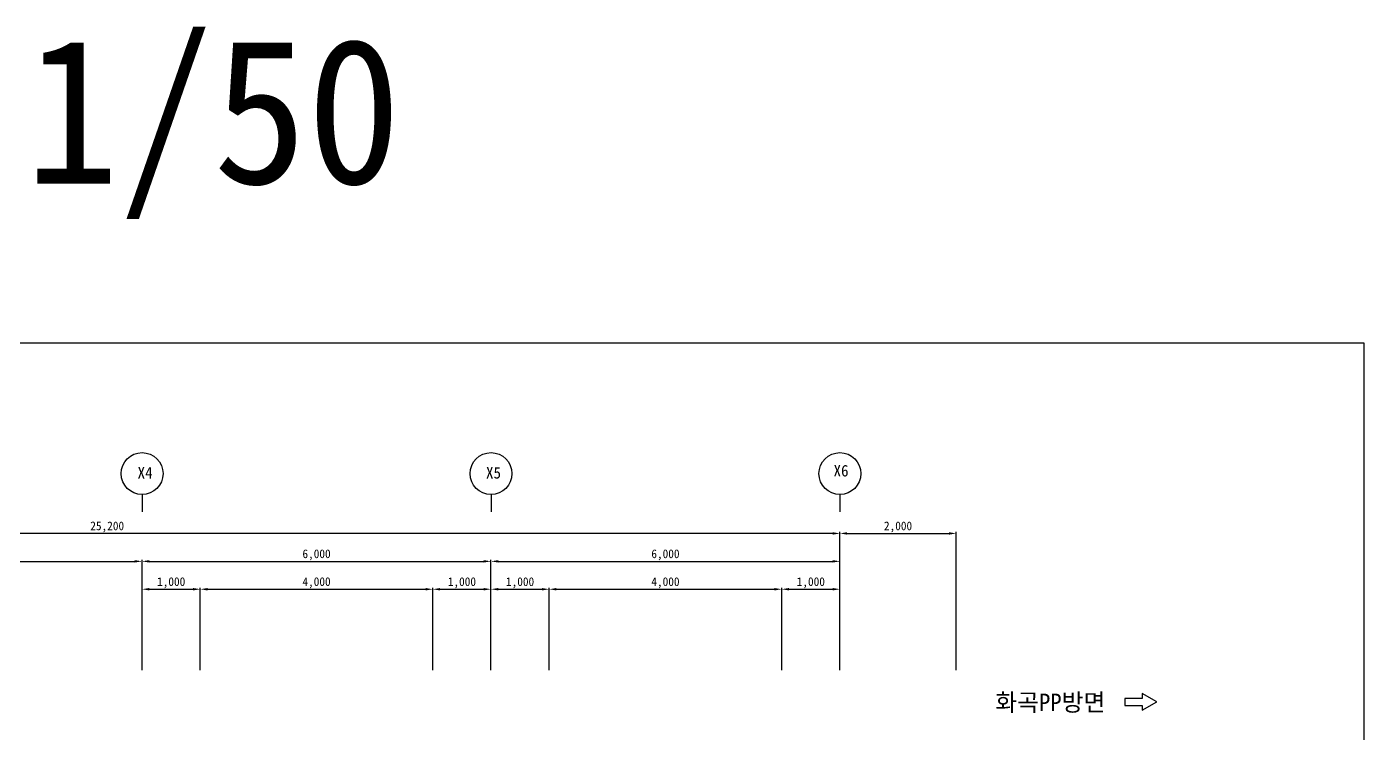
# Model space of a CAD drawing. Header units: millimetres. Extents: x 187491 to 227291, y -66367 to -35122.
# Drawn here: x 204290 to 227291, y -47278 to -35122 of the extents above; entities that cross this region are included whole.
import ezdxf
from ezdxf.enums import TextEntityAlignment as Align

# ---------------------------------------------------------------- set-up
doc = ezdxf.new("R2010")
doc.units = ezdxf.units.MM
doc.layers.add('TX-PAPR', color=2, linetype='Continuous', plot=False)
for name, color, linetype in [('TZ-BASE', 253, 'Continuous'), ('TZ-DIMS', 1, 'Continuous'), ('TZ-LEAL', 1, 'Continuous'), ('TZ-LEAT', 3, 'Continuous'), ('TZ-TEXT', 3, 'Continuous')]:
    doc.layers.add(name, color=color, linetype=linetype)
doc.styles.get("Standard").update_dxf_attribs({"font": 'GulimChe.ttf'})
doc.dimstyles.new('D50', dxfattribs={"dimscale": 50, "dimtxt": 3, "dimasz": 2.5, "dimexe": 0.5, "dimexo": 0.5, "dimgap": 0.5, "dimtad": 1, "dimdec": 0, "dimzin": 1, "dimdsep": 46, "dimlunit": 6, "dimtxsty": 'Standard', "dimcen": 1, "dimclrd": 1, "dimclre": 1, "dimclrt": 3, "dimadec": 0, "dimazin": 0, "dimtfac": 1, "dimtdec": 0, "dimtix": 1, "dimtmove": 2, "dimatfit": 3, "dimfxl": 0, "dimtvp": 2, "dimlwd": -1, "dimlwe": -1, "dimarcsym": 0})

# ---------------------------------------------------------------- blocks, each defined once
blk = doc.blocks.new('*D589')
at = {"layer": 'DEFPOINTS', "color": 0}
for p in [(206274, -44320), (200274, -46217), (206274, -46217)]:
    blk.add_point(p, dxfattribs=at)
at = {"layer": 'TZ-DIMS', "color": 1}
for p, q in [((200274, -46192), (200274, -44295)), ((200399, -44320), (206149, -44320)), ((206274, -46192), (206274, -44295))]:
    blk.add_line(p, q, dxfattribs=at)
for points in [[(200399, -44299), (200399, -44341), (200274, -44320)], [(206149, -44299), (206149, -44341), (206274, -44320)]]:
    blk.add_solid(points, dxfattribs=at)
at = {"layer": 'TZ-DIMS', "color": 3, "insert": (203274, -44209), "char_height": 150, "attachment_point": 5}
blk.add_mtext('6,000', dxfattribs=at)
blk = doc.blocks.new('*D590')
at = {"layer": 'DEFPOINTS', "color": 0}
for p in [(212274, -44320), (206274, -46217), (212274, -46217)]:
    blk.add_point(p, dxfattribs=at)
at = {"layer": 'TZ-DIMS', "color": 1}
for p, q in [((206274, -46192), (206274, -44295)), ((206399, -44320), (212149, -44320)), ((212274, -46192), (212274, -44295))]:
    blk.add_line(p, q, dxfattribs=at)
for points in [[(206399, -44299), (206399, -44341), (206274, -44320)], [(212149, -44299), (212149, -44341), (212274, -44320)]]:
    blk.add_solid(points, dxfattribs=at)
at = {"layer": 'TZ-DIMS', "color": 3, "insert": (209274, -44209), "char_height": 150, "attachment_point": 5}
blk.add_mtext('6,000', dxfattribs=at)
blk = doc.blocks.new('*D591')
at = {"layer": 'DEFPOINTS', "color": 0}
for p in [(218274, -44320), (212274, -46217), (218274, -46217)]:
    blk.add_point(p, dxfattribs=at)
at = {"layer": 'TZ-DIMS', "color": 1}
for p, q in [((212274, -46192), (212274, -44295)), ((212399, -44320), (218149, -44320)), ((218274, -46192), (218274, -44295))]:
    blk.add_line(p, q, dxfattribs=at)
for points in [[(212399, -44299), (212399, -44341), (212274, -44320)], [(218149, -44299), (218149, -44341), (218274, -44320)]]:
    blk.add_solid(points, dxfattribs=at)
at = {"layer": 'TZ-DIMS', "color": 3, "insert": (215274, -44209), "char_height": 150, "attachment_point": 5}
blk.add_mtext('6,000', dxfattribs=at)
blk = doc.blocks.new('*D592')
at = {"layer": 'DEFPOINTS', "color": 0}
for p in [(220274, -43840), (218274, -46217), (220274, -46217)]:
    blk.add_point(p, dxfattribs=at)
at = {"layer": 'TZ-DIMS', "color": 1}
for p, q in [((218274, -46192), (218274, -43815)), ((218399, -43840), (220149, -43840)), ((220274, -46192), (220274, -43815))]:
    blk.add_line(p, q, dxfattribs=at)
for points in [[(218399, -43819), (218399, -43861), (218274, -43840)], [(220149, -43819), (220149, -43861), (220274, -43840)]]:
    blk.add_solid(points, dxfattribs=at)
at = {"layer": 'TZ-DIMS', "color": 3, "insert": (219274, -43729), "char_height": 150, "attachment_point": 5}
blk.add_mtext('2,000', dxfattribs=at)
blk = doc.blocks.new('*D593')
at = {"layer": 'DEFPOINTS', "color": 0}
for p in [(193074, -43840), (193074, -46217), (218274, -46217)]:
    blk.add_point(p, dxfattribs=at)
at = {"layer": 'TZ-DIMS', "color": 1}
for p, q in [((193074, -46192), (193074, -43815)), ((218149, -43840), (193199, -43840)), ((218274, -46192), (218274, -43815))]:
    blk.add_line(p, q, dxfattribs=at)
for points in [[(193199, -43819), (193199, -43861), (193074, -43840)], [(218149, -43819), (218149, -43861), (218274, -43840)]]:
    blk.add_solid(points, dxfattribs=at)
at = {"layer": 'TZ-DIMS', "color": 3, "insert": (205674, -43729), "char_height": 150, "attachment_point": 5}
blk.add_mtext('25,200', dxfattribs=at)
blk = doc.blocks.new('*D594')
at = {"layer": 'DEFPOINTS', "color": 0}
for p in [(207274, -44800), (206274, -46217), (207274, -46217)]:
    blk.add_point(p, dxfattribs=at)
at = {"layer": 'TZ-DIMS', "color": 1}
for p, q in [((206274, -46192), (206274, -44775)), ((206399, -44800), (207149, -44800)), ((207274, -46192), (207274, -44775))]:
    blk.add_line(p, q, dxfattribs=at)
for points in [[(206399, -44779), (206399, -44821), (206274, -44800)], [(207149, -44779), (207149, -44821), (207274, -44800)]]:
    blk.add_solid(points, dxfattribs=at)
at = {"layer": 'TZ-DIMS', "color": 3, "insert": (206774, -44689), "char_height": 150, "attachment_point": 5}
blk.add_mtext('1,000', dxfattribs=at)
blk = doc.blocks.new('*D595')
at = {"layer": 'DEFPOINTS', "color": 0}
for p in [(211274, -44800), (207274, -46217), (211274, -46217)]:
    blk.add_point(p, dxfattribs=at)
at = {"layer": 'TZ-DIMS', "color": 1}
for p, q in [((207274, -46192), (207274, -44775)), ((207399, -44800), (211149, -44800)), ((211274, -46192), (211274, -44775))]:
    blk.add_line(p, q, dxfattribs=at)
for points in [[(207399, -44779), (207399, -44821), (207274, -44800)], [(211149, -44779), (211149, -44821), (211274, -44800)]]:
    blk.add_solid(points, dxfattribs=at)
at = {"layer": 'TZ-DIMS', "color": 3, "insert": (209274, -44689), "char_height": 150, "attachment_point": 5}
blk.add_mtext('4,000', dxfattribs=at)
blk = doc.blocks.new('*D596')
at = {"layer": 'DEFPOINTS', "color": 0}
for p in [(212274, -44800), (211274, -46217), (212274, -46217)]:
    blk.add_point(p, dxfattribs=at)
at = {"layer": 'TZ-DIMS', "color": 1}
for p, q in [((211274, -46192), (211274, -44775)), ((211399, -44800), (212149, -44800)), ((212274, -46192), (212274, -44775))]:
    blk.add_line(p, q, dxfattribs=at)
for points in [[(211399, -44779), (211399, -44821), (211274, -44800)], [(212149, -44779), (212149, -44821), (212274, -44800)]]:
    blk.add_solid(points, dxfattribs=at)
at = {"layer": 'TZ-DIMS', "color": 3, "insert": (211774, -44689), "char_height": 150, "attachment_point": 5}
blk.add_mtext('1,000', dxfattribs=at)
blk = doc.blocks.new('*D597')
at = {"layer": 'DEFPOINTS', "color": 0}
for p in [(213274, -44800), (212274, -46217), (213274, -46217)]:
    blk.add_point(p, dxfattribs=at)
at = {"layer": 'TZ-DIMS', "color": 1}
for p, q in [((212274, -46192), (212274, -44775)), ((212399, -44800), (213149, -44800)), ((213274, -46192), (213274, -44775))]:
    blk.add_line(p, q, dxfattribs=at)
for points in [[(212399, -44779), (212399, -44821), (212274, -44800)], [(213149, -44779), (213149, -44821), (213274, -44800)]]:
    blk.add_solid(points, dxfattribs=at)
at = {"layer": 'TZ-DIMS', "color": 3, "insert": (212774, -44689), "char_height": 150, "attachment_point": 5}
blk.add_mtext('1,000', dxfattribs=at)
blk = doc.blocks.new('*D598')
at = {"layer": 'DEFPOINTS', "color": 0}
for p in [(217274, -44800), (213274, -46217), (217274, -46217)]:
    blk.add_point(p, dxfattribs=at)
at = {"layer": 'TZ-DIMS', "color": 1}
for p, q in [((213274, -46192), (213274, -44775)), ((213399, -44800), (217149, -44800)), ((217274, -46192), (217274, -44775))]:
    blk.add_line(p, q, dxfattribs=at)
for points in [[(213399, -44779), (213399, -44821), (213274, -44800)], [(217149, -44779), (217149, -44821), (217274, -44800)]]:
    blk.add_solid(points, dxfattribs=at)
at = {"layer": 'TZ-DIMS', "color": 3, "insert": (215274, -44689), "char_height": 150, "attachment_point": 5}
blk.add_mtext('4,000', dxfattribs=at)
blk = doc.blocks.new('*D599')
at = {"layer": 'DEFPOINTS', "color": 0}
for p in [(218274, -44800), (217274, -46217), (218274, -46217)]:
    blk.add_point(p, dxfattribs=at)
at = {"layer": 'TZ-DIMS', "color": 1}
for p, q in [((217274, -46192), (217274, -44775)), ((217399, -44800), (218149, -44800)), ((218274, -46192), (218274, -44775))]:
    blk.add_line(p, q, dxfattribs=at)
for points in [[(217399, -44779), (217399, -44821), (217274, -44800)], [(218149, -44779), (218149, -44821), (218274, -44800)]]:
    blk.add_solid(points, dxfattribs=at)
at = {"layer": 'TZ-DIMS', "color": 3, "insert": (217774, -44689), "char_height": 150, "attachment_point": 5}
blk.add_mtext('1,000', dxfattribs=at)

msp = doc.modelspace()

# ---------------------------------------------------------------- linework, layer by layer
at = {"layer": 'TX-PAPR'}
msp.add_lwpolyline([(187491.5, -66367.3), (227291.5, -66367.3), (227291.5, -40567.3), (187491.5, -40567.3)], close=True, dxfattribs=at)
at = {"layer": 'TZ-BASE', "elevation": 0.3}
msp.add_lwpolyline([(223475.1, -46882.5), (223724.3, -46738.6), (223475.1, -46594.8), (223475.1, -46678.6), (223175.1, -46678.6), (223175.1, -46798.6), (223475.1, -46798.6)], close=True, dxfattribs=at)
at = {"layer": 'TZ-LEAL'}
for p, q in [((206274.2, -43170.1), (206274.2, -43470.1)), ((212274.2, -43170.1), (212274.2, -43470.1)), ((218274.2, -43170.1), (218274.2, -43470.1))]:
    msp.add_line(p, q, dxfattribs=at)
for centre in [(206274.2, -42810.1), (212274.2, -42810.1), (218274.2, -42810.1)]:
    msp.add_circle(centre, 360, dxfattribs=at)

# ---------------------------------------------------------------- texts
at = {"layer": 'TZ-BASE'}
msp.add_text('화곡PP방면', height=300, dxfattribs=at).set_placement((221893.7, -46742.3, 0.2), align=Align.MIDDLE)
at = {"layer": 'TZ-LEAT'}
for s, p in [('X4', (206195.8, -42895.6)), ('X5', (212187.7, -42895.6)), ('X6', (218164.8, -42860.1))]:
    msp.add_text(s, height=200, rotation=360, dxfattribs=at).set_placement(p)
at = {"layer": 'TZ-TEXT'}
msp.add_text('1/50', height=2500, dxfattribs=at).set_placement((207494.5, -36572.3), align=Align.MIDDLE_CENTER)

# ---------------------------------------------------------------- dimensions: what is measured, and where the dimension line sits
at = {"layer": 'TZ-DIMS'}
for base, p1, p2, picture, middle in [((193074.2, -43840.1), (218274.2, -46217), (193074.2, -46217), '*D593', (205674.2, -43729)), ((220274.2, -43840.1), (218274.2, -46217), (220274.2, -46217), '*D592', (219274.2, -43729)), ((206274.2, -44320.1), (200274.2, -46217), (206274.2, -46217), '*D589', (203274.2, -44209)), ((212274.2, -44320.1), (206274.2, -46217), (212274.2, -46217), '*D590', (209274.2, -44209)), ((218274.2, -44320.1), (212274.2, -46217), (218274.2, -46217), '*D591', (215274.2, -44209)), ((207274.2, -44800.1), (206274.2, -46217), (207274.2, -46217), '*D594', (206774.2, -44688.9)), ((211274.2, -44800.1), (207274.2, -46217), (211274.2, -46217), '*D595', (209274.2, -44688.9)), ((212274.2, -44800.1), (211274.2, -46217), (212274.2, -46217), '*D596', (211774.2, -44688.9)), ((213274.2, -44800.1), (212274.2, -46217), (213274.2, -46217), '*D597', (212774.2, -44688.9)), ((217274.2, -44800.1), (213274.2, -46217), (217274.2, -46217), '*D598', (215274.2, -44688.9)), ((218274.2, -44800.1), (217274.2, -46217), (218274.2, -46217), '*D599', (217774.2, -44688.9))]:
    dim = msp.add_linear_dim(base=base, p1=p1, p2=p2, dimstyle='D50', dxfattribs=at)
    dim.commit()
    dim.dimension.update_dxf_attribs({"geometry": picture, "text_midpoint": middle})

doc.saveas('drawing.dxf')
